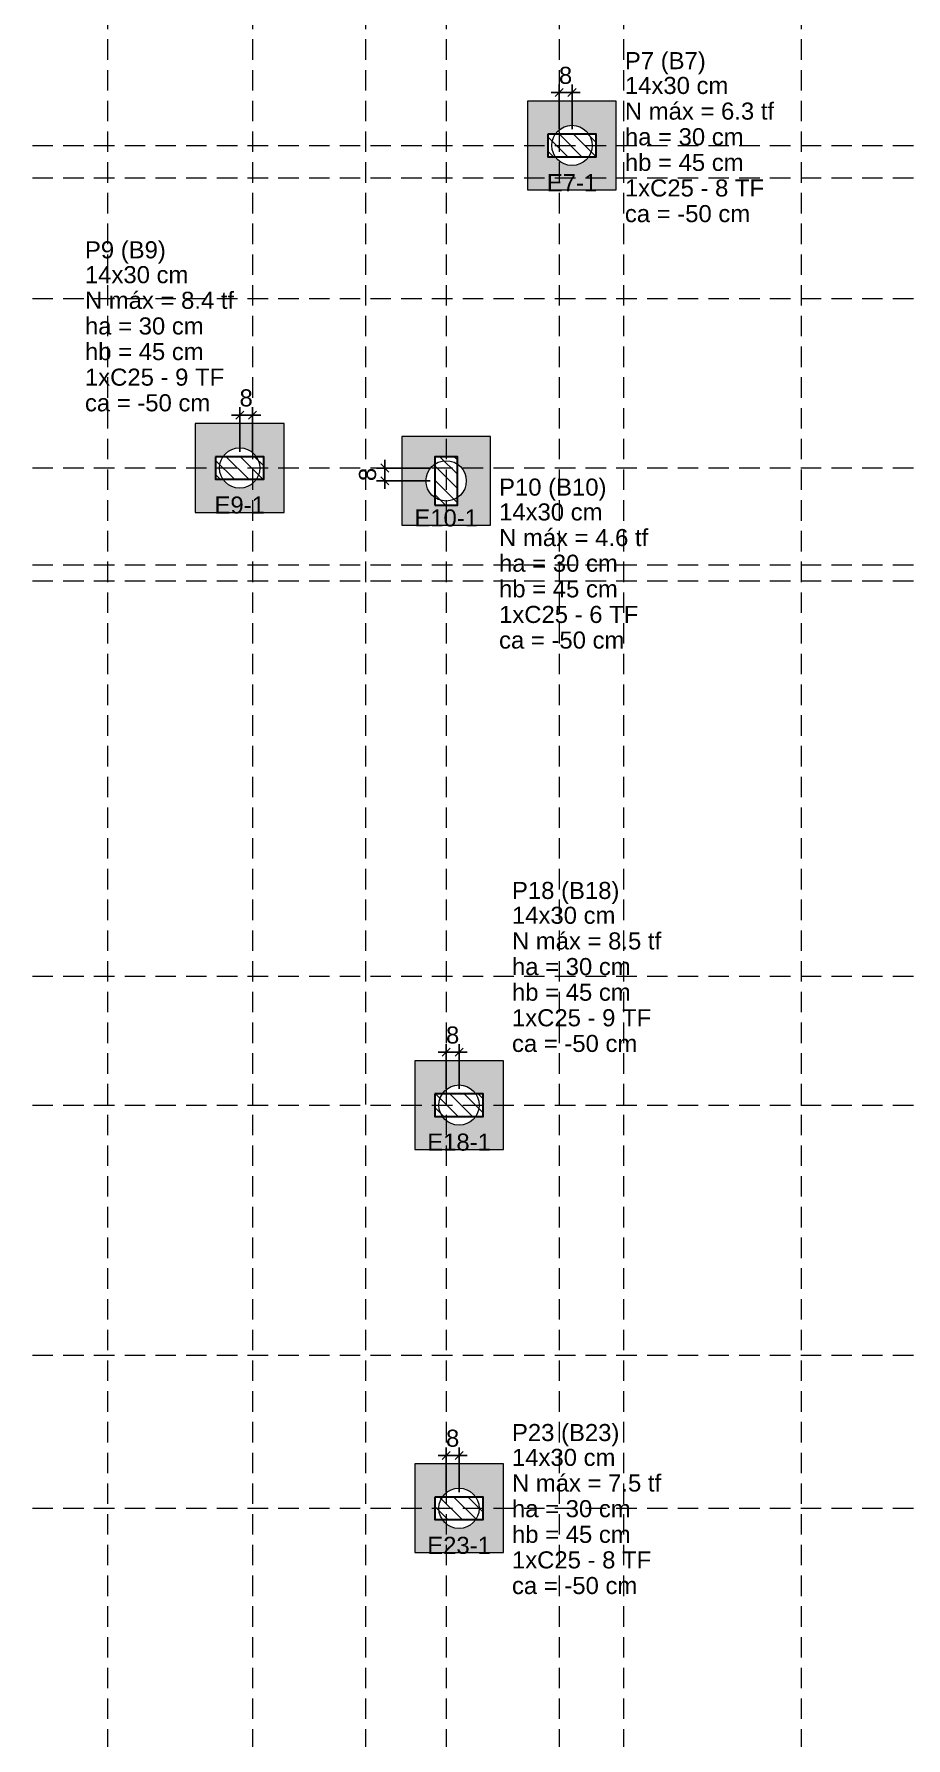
# Model space of a CAD drawing. Header units: millimetres. Extents: x -34 to 951, y -76 to 463.
# Drawn here: x -12.33 to -1.52, y 2.28 to 23.4 of the extents above; entities that cross this region are included whole.
import ezdxf

# ---------------------------------------------------------------- set-up
doc = ezdxf.new("R2010")
doc.units = ezdxf.units.MM
doc.header["$MEASUREMENT"] = 0
doc.linetypes.add('DASHED', pattern=[1.905, 1.27, -0.635])
doc.linetypes.add('NULL', pattern=[0])
for name, color, linetype, lineweight in [('LC-Cotas', 7, 'Continuous', 5), ('LC-Eixos', 7, 'DASHED', 5), ('LC-Estacas dos blocos', 252, 'Continuous', 5), ('LC-Hachuras dos blocos', 43, 'Continuous', 5), ('LC-Hachuras dos pilares', 9, 'Continuous', 5), ('LC-Seção das fundações', 7, 'Continuous', 5), ('LC-Seção dos pilares', 4, 'Continuous', 30), ('LC-Textos', 7, 'Continuous', 20)]:
    doc.layers.add(name, color=color, linetype=linetype, lineweight=lineweight)
doc.styles.add('Arial', font='arial.ttf')
doc.dimstyles.new('UM_50.000000', dxfattribs={"dimtxt": 0.18, "dimasz": 0.1, "dimexe": 0.1, "dimexo": 0.2, "dimgap": 0, "dimtad": 1, "dimtih": 1, "dimtoh": 1, "dimdec": 1, "dimlfac": 50, "dimzin": 0, "dimdsep": 46, "dimtxsty": 'Standard', "dimcen": 0.09, "dimdle": 0.1, "dimadec": 1, "dimazin": 2, "dimtfac": 1, "dimtdec": 4, "dimtofl": 0, "dimtmove": 0, "dimatfit": 3, "dimfxl": 1, "dimtolj": 1, "dimarcsym": 0})
pattern_1 = [(135, (-26.0734, -53.92581), (-0.08838835, -0.08838835), [])]

# ---------------------------------------------------------------- blocks, each defined once
blk = doc.blocks.new('_Oblique')
at = {"color": 0, "linetype": 'ByBlock', "lineweight": -2}
blk.add_line((-0.5, -0.5), (0.5, 0.5), dxfattribs=at)
blk = doc.blocks.new('*D9')
at = {"layer": 'Defpoints', "color": 0, "transparency": 16777216}
for p in [(-7.985, 18.024), (-7.223, 18.024), (-7.223, 17.864)]:
    blk.add_point(p, dxfattribs=at)
at = {"layer": 'LC-Cotas', "color": 0, "lineweight": -2, "transparency": 16777216}
for p, q in [((-7.423, 18.024), (-8.085, 18.024)), ((-7.985, 17.764), (-7.985, 18.124)), ((-7.423, 17.864), (-8.085, 17.864))]:
    blk.add_line(p, q, dxfattribs=at)
at = {"layer": 'LC-Cotas', "color": 0, "lineweight": -2, "transparency": 16777216, "xscale": 0.1, "yscale": 0.1, "zscale": 0.1}
for p, rotation in [((-7.985, 18.024), 90), ((-7.985, 17.864), 270)]:
    blk.add_blockref('_Oblique', p, dxfattribs=dict(at, rotation=rotation))
at = {"layer": 'LC-Cotas', "color": 7, "transparency": 16777216, "insert": (-8.197, 17.944), "char_height": 0.2118, "attachment_point": 5, "rotation": 90, "style": 'Arial'}
blk.add_mtext('\\A1;8', dxfattribs=at)
blk = doc.blocks.new('*D39')
at = {"layer": 'Defpoints', "color": 0, "transparency": 16777216}
for p in [(-7.223, 10.78), (-7.223, 10.124), (-7.063, 10.124)]:
    blk.add_point(p, dxfattribs=at)
at = {"layer": 'LC-Cotas', "color": 0, "lineweight": -2, "transparency": 16777216}
for p, q in [((-6.963, 10.78), (-7.323, 10.78)), ((-7.223, 10.324), (-7.223, 10.88)), ((-7.063, 10.324), (-7.063, 10.88))]:
    blk.add_line(p, q, dxfattribs=at)
at = {"layer": 'LC-Cotas', "color": 0, "lineweight": -2, "transparency": 16777216, "xscale": 0.1, "yscale": 0.1, "zscale": 0.1, "rotation": 180}
blk.add_blockref('_Oblique', (-7.223, 10.78), dxfattribs=at)
at = {"layer": 'LC-Cotas', "color": 0, "lineweight": -2, "transparency": 16777216, "xscale": 0.1, "yscale": 0.1, "zscale": 0.1}
blk.add_blockref('_Oblique', (-7.063, 10.78), dxfattribs=at)
at = {"layer": 'LC-Cotas', "color": 7, "transparency": 16777216, "insert": (-7.143, 10.992), "char_height": 0.2118, "attachment_point": 5, "rotation": 0.0057, "style": 'Arial'}
blk.add_mtext('\\A1;8', dxfattribs=at)
blk = doc.blocks.new('*D41')
at = {"layer": 'Defpoints', "color": 0, "transparency": 16777216}
for p in [(-7.223, 5.78), (-7.223, 5.124), (-7.063, 5.124)]:
    blk.add_point(p, dxfattribs=at)
at = {"layer": 'LC-Cotas', "color": 0, "lineweight": -2, "transparency": 16777216}
for p, q in [((-6.963, 5.78), (-7.323, 5.78)), ((-7.223, 5.324), (-7.223, 5.88)), ((-7.063, 5.324), (-7.063, 5.88))]:
    blk.add_line(p, q, dxfattribs=at)
at = {"layer": 'LC-Cotas', "color": 0, "lineweight": -2, "transparency": 16777216, "xscale": 0.1, "yscale": 0.1, "zscale": 0.1, "rotation": 180}
blk.add_blockref('_Oblique', (-7.223, 5.78), dxfattribs=at)
at = {"layer": 'LC-Cotas', "color": 0, "lineweight": -2, "transparency": 16777216, "xscale": 0.1, "yscale": 0.1, "zscale": 0.1}
blk.add_blockref('_Oblique', (-7.063, 5.78), dxfattribs=at)
at = {"layer": 'LC-Cotas', "color": 7, "transparency": 16777216, "insert": (-7.143, 5.992), "char_height": 0.2118, "attachment_point": 5, "rotation": 0.0057, "style": 'Arial'}
blk.add_mtext('\\A1;8', dxfattribs=at)
blk = doc.blocks.new('*D62')
at = {"layer": 'Defpoints', "color": 0, "transparency": 16777216}
for p in [(-5.823, 22.68), (-5.823, 22.024), (-5.663, 22.024)]:
    blk.add_point(p, dxfattribs=at)
at = {"layer": 'LC-Cotas', "color": 0, "lineweight": -2, "transparency": 16777216}
for p, q in [((-5.563, 22.68), (-5.923, 22.68)), ((-5.823, 22.224), (-5.823, 22.78)), ((-5.663, 22.224), (-5.663, 22.78))]:
    blk.add_line(p, q, dxfattribs=at)
at = {"layer": 'LC-Cotas', "color": 0, "lineweight": -2, "transparency": 16777216, "xscale": 0.1, "yscale": 0.1, "zscale": 0.1, "rotation": 180}
blk.add_blockref('_Oblique', (-5.823, 22.68), dxfattribs=at)
at = {"layer": 'LC-Cotas', "color": 0, "lineweight": -2, "transparency": 16777216, "xscale": 0.1, "yscale": 0.1, "zscale": 0.1}
blk.add_blockref('_Oblique', (-5.663, 22.68), dxfattribs=at)
at = {"layer": 'LC-Cotas', "color": 7, "transparency": 16777216, "insert": (-5.743, 22.892), "char_height": 0.2118, "attachment_point": 5, "rotation": 0.0057, "style": 'Arial'}
blk.add_mtext('\\A1;8', dxfattribs=at)
blk = doc.blocks.new('*D64')
at = {"layer": 'Defpoints', "color": 0, "transparency": 16777216}
for p in [(-9.623, 18.68), (-9.783, 18.024), (-9.623, 18.024)]:
    blk.add_point(p, dxfattribs=at)
at = {"layer": 'LC-Cotas', "color": 0, "lineweight": -2, "transparency": 16777216}
for p, q in [((-9.883, 18.68), (-9.523, 18.68)), ((-9.783, 18.224), (-9.783, 18.78)), ((-9.623, 18.224), (-9.623, 18.78))]:
    blk.add_line(p, q, dxfattribs=at)
at = {"layer": 'LC-Cotas', "color": 0, "lineweight": -2, "transparency": 16777216, "xscale": 0.1, "yscale": 0.1, "zscale": 0.1, "rotation": 180}
blk.add_blockref('_Oblique', (-9.783, 18.68), dxfattribs=at)
at = {"layer": 'LC-Cotas', "color": 0, "lineweight": -2, "transparency": 16777216, "xscale": 0.1, "yscale": 0.1, "zscale": 0.1}
blk.add_blockref('_Oblique', (-9.623, 18.68), dxfattribs=at)
at = {"layer": 'LC-Cotas', "color": 7, "transparency": 16777216, "insert": (-9.703, 18.892), "char_height": 0.2118, "attachment_point": 5, "rotation": 0.0057, "style": 'Arial'}
blk.add_mtext('\\A1;8', dxfattribs=at)

msp = doc.modelspace()

# ---------------------------------------------------------------- hatches: boundary and pattern name
at = {"layer": 'LC-Hachuras dos blocos', "linetype": 'Continuous', "ltscale": 0.2}
h = msp.add_hatch(color=43, dxfattribs=at)
h.paths.add_polyline_path([(-5.1134, 22.5742), (-6.2134, 22.5742), (-6.2134, 21.4742), (-5.1134, 21.4742), (-5.1134, 22.5742)])
h.paths.add_polyline_path([(-5.5987, 21.7827), (-5.5384, 21.8077), (-5.4866, 21.8474), (-5.4584, 21.8842), (-5.3634, 21.8842), (-5.3634, 22.1642), (-5.4584, 22.1642), (-5.4866, 22.201), (-5.5384, 22.2407), (-5.5987, 22.2657), (-5.6634, 22.2742), (-5.7281, 22.2657), (-5.7884, 22.2407), (-5.8402, 22.201), (-5.8684, 22.1642), (-5.9634, 22.1642), (-5.9634, 21.8842), (-5.8684, 21.8842), (-5.8402, 21.8474), (-5.7884, 21.8077), (-5.7281, 21.7827), (-5.6634, 21.7742), (-5.5987, 21.7827)], flags=0)
h = msp.add_hatch(color=43, dxfattribs=at)
h.paths.add_polyline_path([(-9.2334, 18.5742), (-10.3334, 18.5742), (-10.3334, 17.4742), (-9.2334, 17.4742), (-9.2334, 18.5742)])
h.paths.add_polyline_path([(-9.7187, 17.7827), (-9.6584, 17.8077), (-9.6066, 17.8474), (-9.5784, 17.8842), (-9.4834, 17.8842), (-9.4834, 18.1642), (-9.5784, 18.1642), (-9.6066, 18.201), (-9.6584, 18.2407), (-9.7187, 18.2657), (-9.7834, 18.2742), (-9.8481, 18.2657), (-9.9084, 18.2407), (-9.9602, 18.201), (-9.9884, 18.1642), (-10.0834, 18.1642), (-10.0834, 17.8842), (-9.9884, 17.8842), (-9.9602, 17.8474), (-9.9084, 17.8077), (-9.8481, 17.7827), (-9.7834, 17.7742), (-9.7187, 17.7827)], flags=0)
h = msp.add_hatch(color=43, dxfattribs=at)
h.paths.add_polyline_path([(-7.7734, 18.4142), (-7.7734, 17.3142), (-6.6734, 17.3142), (-6.6734, 18.4142), (-7.7734, 18.4142)])
h.paths.add_polyline_path([(-7.0834, 17.6592), (-7.0466, 17.6874), (-7.0069, 17.7392), (-6.9819, 17.7995), (-6.9734, 17.8642), (-6.9819, 17.9289), (-7.0069, 17.9892), (-7.0466, 18.041), (-7.0834, 18.0692), (-7.0834, 18.1642), (-7.3634, 18.1642), (-7.3634, 18.0692), (-7.4002, 18.041), (-7.4399, 17.9892), (-7.4649, 17.9289), (-7.4734, 17.8642), (-7.4649, 17.7995), (-7.4399, 17.7392), (-7.4002, 17.6874), (-7.3634, 17.6592), (-7.3634, 17.5642), (-7.0834, 17.5642), (-7.0834, 17.6592)], flags=0)
h = msp.add_hatch(color=43, dxfattribs=at)
h.paths.add_polyline_path([(-6.5134, 10.6742), (-7.6134, 10.6742), (-7.6134, 9.5742), (-6.5134, 9.5742), (-6.5134, 10.6742)])
h.paths.add_polyline_path([(-6.9987, 9.8827), (-6.9384, 9.9077), (-6.8866, 9.9474), (-6.8584, 9.9842), (-6.7634, 9.9842), (-6.7634, 10.2642), (-6.8584, 10.2642), (-6.8866, 10.301), (-6.9384, 10.3407), (-6.9987, 10.3657), (-7.0634, 10.3742), (-7.1281, 10.3657), (-7.1884, 10.3407), (-7.2402, 10.301), (-7.2684, 10.2642), (-7.3634, 10.2642), (-7.3634, 9.9842), (-7.2684, 9.9842), (-7.2402, 9.9474), (-7.1884, 9.9077), (-7.1281, 9.8827), (-7.0634, 9.8742), (-6.9987, 9.8827)], flags=0)
h = msp.add_hatch(color=43, dxfattribs=at)
h.paths.add_polyline_path([(-6.5134, 5.6742), (-7.6134, 5.6742), (-7.6134, 4.5742), (-6.5134, 4.5742), (-6.5134, 5.6742)])
h.paths.add_polyline_path([(-6.9987, 4.8827), (-6.9384, 4.9077), (-6.8866, 4.9474), (-6.8584, 4.9842), (-6.7634, 4.9842), (-6.7634, 5.2642), (-6.8584, 5.2642), (-6.8866, 5.301), (-6.9384, 5.3407), (-6.9987, 5.3657), (-7.0634, 5.3742), (-7.1281, 5.3657), (-7.1884, 5.3407), (-7.2402, 5.301), (-7.2684, 5.2642), (-7.3634, 5.2642), (-7.3634, 4.9842), (-7.2684, 4.9842), (-7.2402, 4.9474), (-7.1884, 4.9077), (-7.1281, 4.8827), (-7.0634, 4.8742), (-6.9987, 4.8827)], flags=0)
at = {"layer": 'LC-Hachuras dos pilares', "linetype": 'Continuous', "ltscale": 0.2}
h = msp.add_hatch(dxfattribs=at)
h.set_pattern_fill('ANSI31', color=9, angle=90, style=0)
h.set_pattern_definition(pattern_1)
h.paths.add_polyline_path([(-5.9634, 22.1642), (-5.9634, 21.8842), (-5.3634, 21.8842), (-5.3634, 22.1642), (-5.9634, 22.1642)])
h = msp.add_hatch(dxfattribs=at)
h.set_pattern_fill('ANSI31', color=9, angle=90, style=0)
h.set_pattern_definition(pattern_1)
h.paths.add_polyline_path([(-10.0834, 18.1642), (-10.0834, 17.8842), (-9.4834, 17.8842), (-9.4834, 18.1642), (-10.0834, 18.1642)])
h = msp.add_hatch(dxfattribs=at)
h.set_pattern_fill('ANSI31', color=9, angle=90, style=0)
h.set_pattern_definition(pattern_1)
h.paths.add_polyline_path([(-7.3634, 17.5642), (-7.0834, 17.5642), (-7.0834, 18.1642), (-7.3634, 18.1642), (-7.3634, 17.5642)])
h = msp.add_hatch(dxfattribs=at)
h.set_pattern_fill('ANSI31', color=9, angle=90, style=0)
h.set_pattern_definition(pattern_1)
h.paths.add_polyline_path([(-7.3634, 10.2642), (-7.3634, 9.9842), (-6.7634, 9.9842), (-6.7634, 10.2642), (-7.3634, 10.2642)])
h = msp.add_hatch(dxfattribs=at)
h.set_pattern_fill('ANSI31', color=9, angle=90, style=0)
h.set_pattern_definition(pattern_1)
h.paths.add_polyline_path([(-7.3634, 5.2642), (-7.3634, 4.9842), (-6.7634, 4.9842), (-6.7634, 5.2642), (-7.3634, 5.2642)])

# ---------------------------------------------------------------- linework, layer by layer
at = {"layer": 'LC-Eixos', "ltscale": 0.2}
for p, q in [((-11.4234, 30.1981), (-11.4234, -63.4258)), ((-9.6234, 30.1981), (-9.6234, -63.4258)), ((-8.2234, 30.1981), (-8.2234, -63.4258)), ((-7.2234, 30.1981), (-7.2234, -63.4258)), ((-5.8234, 30.1981), (-5.8234, -63.4258)), ((-5.0234, 30.1981), (-5.0234, -63.4258)), ((-2.8234, 30.1981), (-2.8234, -63.4258)), ((-27.9734, 22.0242), (7.7872, 22.0242)), ((-27.9734, 21.6242), (7.7872, 21.6242)), ((-27.9734, 20.1242), (7.7872, 20.1242)), ((-27.9734, 18.0242), (7.7872, 18.0242)), ((-27.9734, 16.8242), (7.7872, 16.8242)), ((-27.9734, 16.6242), (7.7872, 16.6242)), ((-27.9734, 11.7242), (7.7872, 11.7242)), ((-27.9734, 10.1242), (7.7872, 10.1242)), ((-27.9734, 7.0242), (7.7872, 7.0242)), ((-27.9734, 5.1242), (7.7872, 5.1242))]:
    msp.add_line(p, q, dxfattribs=at)
at = {"layer": 'LC-Estacas dos blocos'}
for centre in [(-5.6634, 22.0242), (-9.7834, 18.0242), (-7.2234, 17.8642), (-7.0634, 10.1242), (-7.0634, 5.1242)]:
    msp.add_circle(centre, 0.25, dxfattribs=at)
at = {"layer": 'LC-Seção das fundações'}
for points in [[(-5.1134, 22.5742), (-6.2134, 22.5742), (-6.2134, 21.4742), (-5.1134, 21.4742), (-5.1134, 22.5742)], [(-9.2334, 18.5742), (-10.3334, 18.5742), (-10.3334, 17.4742), (-9.2334, 17.4742), (-9.2334, 18.5742)], [(-7.7734, 18.4142), (-7.7734, 17.3142), (-6.6734, 17.3142), (-6.6734, 18.4142), (-7.7734, 18.4142)], [(-6.5134, 10.6742), (-7.6134, 10.6742), (-7.6134, 9.5742), (-6.5134, 9.5742), (-6.5134, 10.6742)], [(-6.5134, 5.6742), (-7.6134, 5.6742), (-7.6134, 4.5742), (-6.5134, 4.5742), (-6.5134, 5.6742)]]:
    msp.add_lwpolyline(points, close=True, dxfattribs=at)
at = {"layer": 'LC-Seção dos pilares'}
for points in [[(-5.9634, 22.1642), (-5.9634, 21.8842), (-5.3634, 21.8842), (-5.3634, 22.1642), (-5.9634, 22.1642)], [(-10.0834, 18.1642), (-10.0834, 17.8842), (-9.4834, 17.8842), (-9.4834, 18.1642), (-10.0834, 18.1642)], [(-7.3634, 17.5642), (-7.0834, 17.5642), (-7.0834, 18.1642), (-7.3634, 18.1642), (-7.3634, 17.5642)], [(-7.3634, 10.2642), (-7.3634, 9.9842), (-6.7634, 9.9842), (-6.7634, 10.2642), (-7.3634, 10.2642)], [(-7.3634, 5.2642), (-7.3634, 4.9842), (-6.7634, 4.9842), (-6.7634, 5.2642), (-7.3634, 5.2642)]]:
    msp.add_lwpolyline(points, close=True, dxfattribs=at)

# ---------------------------------------------------------------- texts
at = {"layer": 'LC-Textos', "linetype": 'NULL', "ltscale": 0.2, "char_height": 0.2118, "line_spacing_factor": 0.798, "style": 'Arial'}
for s, insert, width, attachment_point in [('P7 (B7)', (-5.0074, 22.906), 2.005966, 7), ('14x30 cm', (-5.0074, 22.6589), 2.565492, 7), ('N máx = 6.3 tf', (-5.0074, 22.3409), 3.699397, 7), ('ha = 30 cm', (-5.0074, 22.0229), 2.943568, 7), ('hb = 45 cm', (-5.0074, 21.7049), 2.943568, 7), ('E7-1', (-5.6634, 21.4561), 1.249814, 8), ('1xC25 - 8 TF', (-5.0074, 21.3879), 3.452727, 7), ('ca = -50 cm', (-5.0074, 21.0699), 3.107584, 7), ('E9-1', (-9.7834, 17.4561), 1.249814, 8), ('E10-1', (-7.2234, 17.2961), 1.578814, 8), ('E18-1', (-7.0634, 9.5561), 1.578814, 8), ('P23 (B23)', (-6.4074, 5.8941), 2.663966, 7), ('14x30 cm', (-6.4074, 5.6469), 2.565492, 7), ('N máx = 7.5 tf', (-6.4074, 5.3289), 3.699397, 7), ('ha = 30 cm', (-6.4074, 5.0109), 2.943568, 7), ('hb = 45 cm', (-6.4074, 4.6929), 2.943568, 7), ('E23-1', (-7.0634, 4.5561), 1.578814, 8), ('1xC25 - 8 TF', (-6.4074, 4.3759), 3.452727, 7), ('ca = -50 cm', (-6.4074, 4.0579), 3.107584, 7)]:
    msp.add_mtext(s, dxfattribs=dict(at, insert=insert, width=width, attachment_point=attachment_point))
at = {"layer": 'LC-Textos', "color": 1, "linetype": 'NULL', "ltscale": 0.2, "char_height": 0.2118, "attachment_point": 7, "line_spacing_factor": 0.798, "style": 'Arial'}
for s, insert, width in [('P9 (B9)', (-11.7021, 20.56), 2.005966), ('14x30 cm', (-11.7021, 20.3129), 2.565492), ('N máx = 8.4 tf', (-11.7021, 19.9949), 3.699397), ('ha = 30 cm', (-11.7021, 19.6769), 2.943568), ('hb = 45 cm', (-11.7021, 19.3589), 2.943568), ('1xC25 - 9 TF', (-11.7021, 19.0419), 3.452727), ('ca = -50 cm', (-11.7021, 18.7239), 3.107584), ('P18 (B18)', (-6.4074, 12.6162), 2.663966), ('14x30 cm', (-6.4074, 12.3691), 2.565492), ('N máx = 8.5 tf', (-6.4074, 12.0511), 3.699397), ('ha = 30 cm', (-6.4074, 11.7331), 2.943568), ('hb = 45 cm', (-6.4074, 11.4151), 2.943568), ('1xC25 - 9 TF', (-6.4074, 11.0981), 3.452727), ('ca = -50 cm', (-6.4074, 10.7801), 3.107584)]:
    msp.add_mtext(s, dxfattribs=dict(at, insert=insert, width=width))
at = {"layer": 'LC-Textos', "color": 5, "linetype": 'NULL', "ltscale": 0.2, "char_height": 0.2118, "attachment_point": 7, "line_spacing_factor": 0.798, "style": 'Arial'}
for s, insert, width in [('P10 (B10)', (-6.5674, 17.6177), 2.663966), ('14x30 cm', (-6.5674, 17.3706), 2.565492), ('N máx = 4.6 tf', (-6.5674, 17.0526), 3.699397), ('ha = 30 cm', (-6.5674, 16.7346), 2.943568), ('hb = 45 cm', (-6.5674, 16.4166), 2.943568), ('1xC25 - 6 TF', (-6.5674, 16.0996), 3.452727), ('ca = -50 cm', (-6.5674, 15.7816), 3.107584)]:
    msp.add_mtext(s, dxfattribs=dict(at, insert=insert, width=width))

# ---------------------------------------------------------------- dimensions: what is measured, and where the dimension line sits
at = {"layer": 'LC-Cotas'}
for base, p1, p2, picture, middle in [((-5.8234, 22.6801), (-5.6634, 22.0242), (-5.8234, 22.0242), '*D62', (-5.7434, 22.8919)), ((-9.6234, 18.6801), (-9.7834, 18.0242), (-9.6234, 18.0242), '*D64', (-9.7034, 18.8919)), ((-7.2234, 10.7801), (-7.0634, 10.1242), (-7.2234, 10.1242), '*D39', (-7.1434, 10.9919)), ((-7.2234, 5.7801), (-7.0634, 5.1242), (-7.2234, 5.1242), '*D41', (-7.1434, 5.9919))]:
    dim = msp.add_linear_dim(base=base, p1=p1, p2=p2, dimstyle='UM_50.000000', override={"dimtxt": 0.2118, "dimasz": 0.1, "dimexe": 0.1, "dimexo": 0.2, "dimtad": 1, "dimtih": 0, "dimtoh": 0, "dimdec": 1, "dimlfac": 50, "dimzin": 8, "dimtxsty": 'Arial', "dimblk": 'Oblique', "dimblk1": 'Oblique', "dimblk2": 'Oblique', "dimsah": 1, "dimdle": 0.1, "dimse1": 0, "dimse2": 0, "dimclrt": 7, "dimadec": 1, "dimazin": 3, "dimtmove": 2, "dimldrblk": 'Oblique'}, dxfattribs=at)
    dim.commit()
    dim.dimension.update_dxf_attribs({"geometry": picture, "text_midpoint": middle, "dimtype": 160, "text_rotation": 0.00573})
dim = msp.add_linear_dim(base=(-7.9852, 18.0242), p1=(-7.2234, 17.8642), p2=(-7.2234, 18.0242), angle=90, dimstyle='UM_50.000000', override={"dimtxt": 0.2118, "dimasz": 0.1, "dimexe": 0.1, "dimexo": 0.2, "dimtad": 1, "dimtih": 0, "dimtoh": 0, "dimdec": 1, "dimlfac": 50, "dimzin": 8, "dimtxsty": 'Arial', "dimblk": 'Oblique', "dimblk1": 'Oblique', "dimblk2": 'Oblique', "dimsah": 1, "dimdle": 0.1, "dimse1": 0, "dimse2": 0, "dimclrt": 7, "dimadec": 1, "dimazin": 3, "dimtmove": 2, "dimldrblk": 'Oblique'}, dxfattribs=at)
dim.commit()
dim.dimension.update_dxf_attribs({"geometry": '*D9', "text_midpoint": (-8.197, 17.9442), "dimtype": 160, "text_rotation": 90})

doc.saveas('drawing.dxf')
